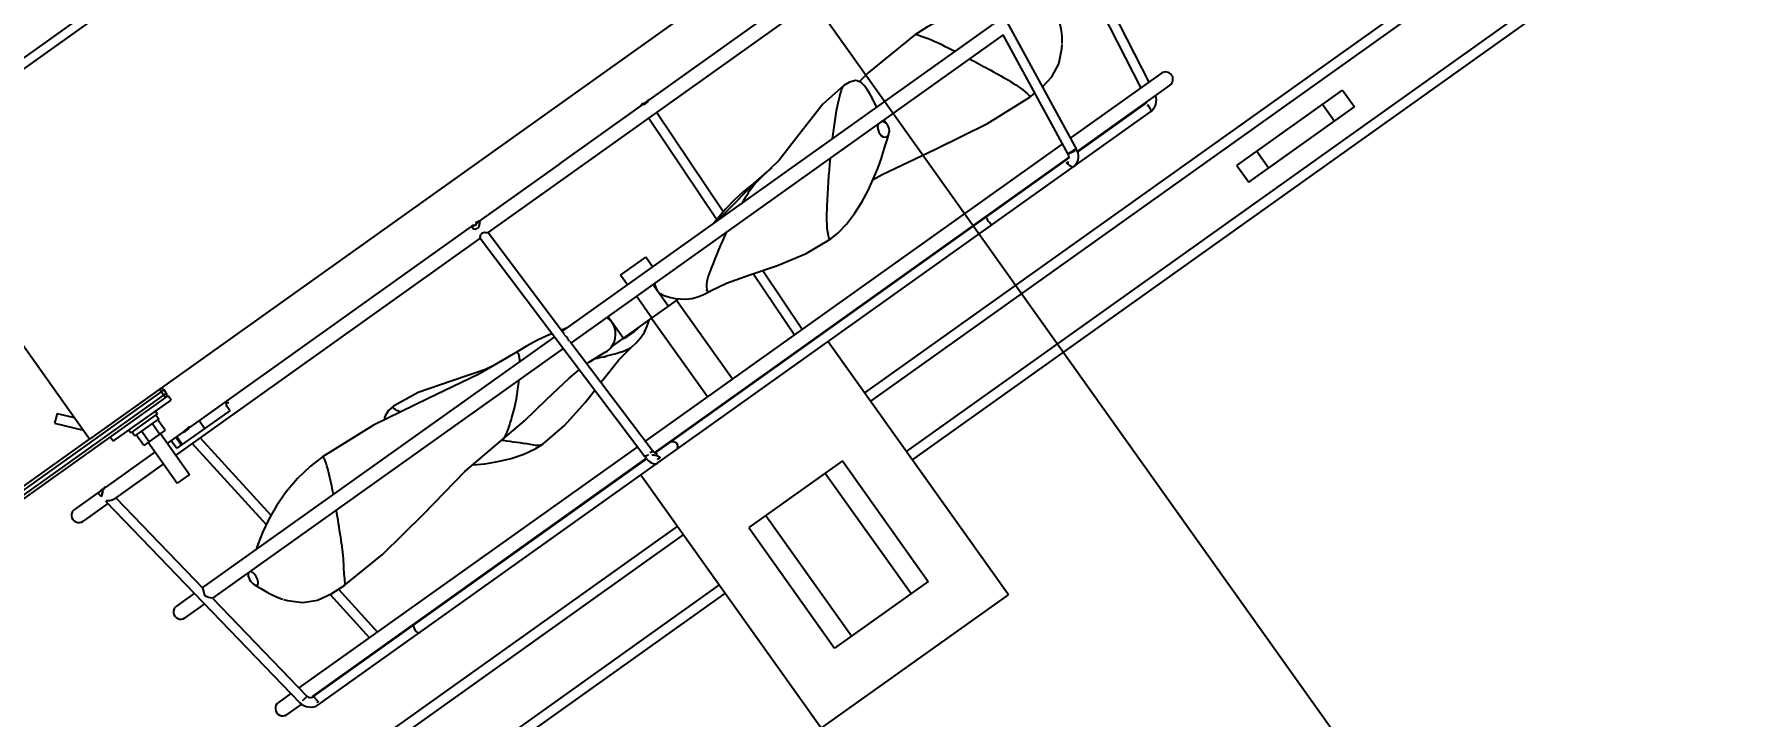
# Model space of a CAD drawing. Header units: feet. Extents: x 2321988 to 2329858, y 6722724 to 6730499.
# Drawn here: x 2326090.481 to 2326093.937, y 6726880.417 to 6726881.801 of the extents above; entities that cross this region are included whole.
import ezdxf

# ---------------------------------------------------------------- set-up
doc = ezdxf.new("R2010")
doc.units = ezdxf.units.FT
doc.header["$MEASUREMENT"] = 0
doc.header["$PDSIZE"] = 5
doc.layers.add('BESS Dimensions', color=3, linetype='Continuous')
doc.layers.add('C-BESS-EQUIPMENT', color=255, linetype='Continuous')
doc.styles.add('TG_DIMS', font='arial.ttf')
doc.dimstyles.new('TG-PROPOSED-ANNO', dxfattribs={"dimtxt": 0.1, "dimasz": 0.1, "dimexe": 0.05, "dimexo": 0.05, "dimgap": 0.02, "dimtad": 0, "dimtih": 1, "dimtoh": 1, "dimdsep": 46, "dimtxsty": 'TG_DIMS', "dimcen": 0, "dimclrd": 256, "dimclre": 256, "dimclrt": 256, "dimaunit": 1, "dimadec": 6, "dimazin": 2, "dimtfac": 1, "dimtofl": 0, "dimtmove": 1, "dimatfit": 3, "dimfxl": 1, "dimtolj": 1, "dimtzin": 0, "dimarcsym": 0})

# ---------------------------------------------------------------- blocks, each defined once
blk = doc.blocks.new('Midpoint Site Plan$0$A$Cc1a3344c')
at = {"linetype": 'Continuous'}
for p, q in [((2845, -1502.5), (2845, -2924.5)), ((2850.5, -1564.5), (2850.5, -3000.7)), ((3060.5, -1564.5), (3060.5, -2959.5)), ((3315.1, -1935), (3315.1, -2553)), ((3321.5, -1935), (3321.5, -2553)), ((3359.6, -1935), (3359.6, -2553)), ((3365.9, -1935), (3365.9, -2553)), ((3334.2, -2204), (3346.9, -2204)), ((3334.2, -2284), (3334.2, -2204)), ((3346.9, -2284), (3346.9, -2204)), ((3334.2, -2219), (3346.9, -2219)), ((3334.2, -2269), (3346.9, -2269)), ((3334.2, -2284), (3346.9, -2284)), ((3184.6, -2293.4), (3260.8, -2304.7)), ((3184.7, -2287.3), (3260.8, -2298.6)), ((3260.8, -2289), (3260.8, -2358.2)), ((3269.8, -2289), (3269.8, -2359.8)), ((3270.3, -2308.3), (3270.3, -2359.6)), ((3276.3, -2939.8), (3276.3, -2308.3)), ((3090.5, -2624), (3090.5, -2329.2)), ((3098.6, -2338.6), (3268.6, -2359.1)), ((3099.5, -2685.1), (3099.5, -2343.8)), ((3175.7, -2354), (3175.7, -2683)), ((3184.5, -2355), (3267.9, -2365.1)), ((3184.7, -2355), (3184.7, -2682.7)), ((3225.5, -2363.8), (3225.3, -2359.9)), ((3260.8, -2364.2), (3260.8, -2680.6)), ((3269.8, -2365.9), (3269.8, -2680.3)), ((3270.3, -2680.3), (3270.3, -2366.7)), ((3153, -2453.3), (3153, -2453.3)), ((3195.1, -2449.9), (3193.4, -2447.7)), ((3199.1, -2455.1), (3195.1, -2449.9)), ((3224, -2532.4), (3225.5, -2514.8)), ((3168.5, -2518.9), (3169.9, -2533.8)), ((3169.9, -2528.9), (3169.9, -2528.9)), ((3169.9, -2533.8), (3169.9, -2533.8)), ((3269.8, -2534), (3270.3, -2534)), ((3099.5, -2557), (3173.4, -2559.1)), ((3468.4, -2553), (3276.3, -2553)), ((3468.4, -2695), (3468.4, -2553)), ((3099.5, -2563), (3174.9, -2565.1)), ((3215.2, -2566.2), (3260.8, -2567.5)), ((3217, -2560.3), (3260.8, -2561.5)), ((3341.4, -2588.5), (3432.8, -2588.5)), ((3341.4, -2588.5), (3341.4, -2659.6)), ((3432.8, -2588.5), (3432.8, -2659.6)), ((3208.1, -2598.1), (3208.6, -2593.9)), ((3341.4, -2601.5), (3432.8, -2601.5)), ((3175.7, -2614.5), (3168.4, -2614.5)), ((3168.4, -2633.5), (3168.4, -2614.5)), ((3201.3, -2620.7), (3184.7, -2620.7)), ((3201.3, -2663.8), (3201.3, -2612.7)), ((3260.8, -2614.5), (3201.3, -2614.5)), ((3090.5, -2624), (3090.5, -2685.3)), ((3175.7, -2633.5), (3168.4, -2633.5)), ((3201.3, -2633.2), (3184.7, -2633.2)), ((3260.8, -2633.5), (3201.3, -2633.5)), ((3341.4, -2646.6), (3432.8, -2646.6)), ((3201.3, -2654.8), (3184.7, -2654.8)), ((3341.4, -2659.6), (3432.8, -2659.6)), ((3200.9, -2680.8), (3201.7, -2668.9)), ((3201.3, -2679.8), (3201.3, -2675.3)), ((3090.4, -2685.3), (3090.7, -2685.3)), ((3099.5, -2685), (3178.1, -2682.9)), ((3175.7, -2679.9), (3174.9, -2683)), ((3183.4, -2682.7), (3268.1, -2680.4)), ((3201, -2682.3), (3200.9, -2680.8)), ((3201.3, -2679.8), (3201, -2679.8)), ((3270.3, -2939.8), (3270.3, -2686.3)), ((3090.5, -2691.3), (3090.5, -2921.9)), ((3090.6, -2691.3), (3091.1, -2691.3)), ((3099.5, -2691), (3268.3, -2686.4)), ((3099.5, -2690.9), (3099.5, -2921.9)), ((3175.7, -2689), (3175.7, -2956)), ((3184.7, -2688.7), (3184.7, -2954.7)), ((3260.8, -2686.6), (3260.8, -2943.4)), ((3269.8, -2686.3), (3269.8, -2939.8)), ((3468.4, -2695), (3276.3, -2695)), ((3315.1, -2695), (3315.1, -3044)), ((3321.5, -2695), (3321.5, -3044)), ((3359.6, -2695), (3359.6, -3044)), ((3365.9, -2695), (3365.9, -3044)), ((3170.4, -2706.4), (3169.9, -2714.3)), ((3169.9, -2714.3), (3169.9, -2714.3)), ((3269.8, -2714), (3270.3, -2714)), ((3208.7, -2751.9), (3208.7, -2751.9)), ((3153, -2794.8), (3153, -2794.8)), ((3155.4, -2811.7), (3153, -2848.8)), ((3155.4, -2803.3), (3156.7, -2804)), ((3096.5, -2878.5), (3096.5, -2918.9)), ((3225.3, -2888.1), (3260.8, -2883.9)), ((3099.5, -2903.4), (3163.9, -2895.6)), ((3224.9, -2894.2), (3260.8, -2889.9)), ((3060.5, -2906.5), (3066.9, -2906.5)), ((3064.9, -2904.5), (3062.5, -2904.5)), ((3062.5, -3074), (3062.5, -2904.5)), ((3064.9, -2904.5), (3064.9, -3074)), ((3070.1, -2904.5), (3066.9, -2904.5)), ((3066.9, -3072), (3066.9, -2904.5)), ((3070.1, -2948.5), (3070.1, -2904.5)), ((3090.1, -2906), (3090.1, -2906.3)), ((3090.2, -2904.5), (3090.6, -2904.5)), ((3090.5, -2897.7), (3096.5, -2897.7)), ((3099.5, -2909.4), (3166.9, -2901.3)), ((3070.1, -2916.5), (3072.1, -2916.5)), ((3072.1, -2916.5), (3072.1, -2936.5)), ((3072.1, -2917.5), (3075.1, -2917.5)), ((3075.1, -2917.5), (3075.1, -2935.5)), ((3090.5, -2914.7), (3096.5, -2914.7)), ((3090.5, -2915.4), (3096.5, -2915.4)), ((3083.1, -2918.4), (3075.1, -2918.4)), ((3083.1, -2922.5), (3075.1, -2922.5)), ((3083.1, -2918.4), (3083.1, -2934.6)), ((3083.1, -2921.9), (3114.1, -2921.9)), ((3090.5, -2918.9), (3096.5, -2918.9)), ((3114.1, -2921.9), (3114.1, -2931.2)), ((3184.7, -2927.4), (3184.7, -2927.5)), ((3193, -2928.8), (3193.8, -2928.2)), ((3070.1, -2936.5), (3072.1, -2936.5)), ((3072.1, -2935.5), (3075.1, -2935.5)), ((3083.1, -2930.6), (3075.1, -2930.6)), ((3083.1, -2934.6), (3075.1, -2934.6)), ((3083.1, -2931.2), (3114.1, -2931.2)), ((3090.5, -2931.2), (3090.5, -2969.3)), ((3099.5, -2931.2), (3099.5, -2969.1)), ((3070.1, -2948.5), (3066.9, -2948.5)), ((3098, -2973.7), (3268.7, -2948.3)), ((3184.6, -2954.7), (3267.8, -2942.4)), ((3260.8, -2949.5), (3260.8, -2959)), ((3268.7, -2948.1), (3268.7, -2948.3)), ((3269.8, -2947.9), (3269.8, -2959)), ((3060.5, -2959.5), (2850.5, -2959.5)), ((3035.9, -2966.7), (3044.1, -2959.5)), ((3040, -2971.5), (3053.8, -2959.5)), ((3060.5, -3072), (3060.5, -2959.5)), ((3099.5, -2967.4), (3176.1, -2956)), ((3035.9, -2966.7), (3040, -2971.5)), ((3090.1, -2968.8), (3090.4, -2968.7)), ((3090.1, -2968.9), (3090.1, -2968.8)), ((3175.7, -2962.1), (3175.7, -2975.7)), ((3184.7, -2960.8), (3184.7, -2975.7)), ((3090.5, -2972.8), (3090.5, -2992.3)), ((3091, -2974.7), (3093.2, -2974.4)), ((3091, -2974.5), (3091, -2974.7)), ((3099.5, -2973.4), (3099.5, -2992.3))]:
    blk.add_line(p, q, dxfattribs=at)
for points in [[(3269.8, -2306.9), (3270.1, -2307.3), (3270.3, -2308.3)], [(3210.3, -2328.3), (3209.1, -2327.4), (3206.4, -2325.7), (3203.6, -2324.2), (3200.8, -2322.8), (3197.5, -2321.3)], [(3224.9, -2353.8), (3223.2, -2345.5), (3219.2, -2337.3), (3212.8, -2330.3), (3210.7, -2328.6)], [(3163.9, -2352.5), (3161.1, -2358.8), (3157.6, -2368.5), (3154.9, -2379.1), (3153.4, -2390.1), (3153, -2399.3)], [(3210.9, -2472.1), (3211.5, -2465.8), (3218, -2430), (3223.7, -2394.6), (3225.5, -2363.8)], [(3267.9, -2365.1), (3269, -2365.4), (3269.8, -2365.8)], [(3269.8, -2365.8), (3270.2, -2366.3), (3270.3, -2366.7)], [(3153, -2399.3), (3155.4, -2436.4), (3156.7, -2444.1)], [(3175.7, -2444.4), (3173.2, -2444), (3169.9, -2443.5), (3166.6, -2443.1), (3163.4, -2442.9), (3160.3, -2442.9), (3157.7, -2443.5), (3155.4, -2444.8)], [(3155.4, -2444.8), (3154.7, -2445.6), (3153.3, -2449.2), (3153, -2453.3)], [(3153, -2453.3), (3154.8, -2470.5), (3161, -2491.3), (3167.5, -2512.6), (3169.9, -2528.9)], [(3187.9, -2445.4), (3186.6, -2445.5), (3184.7, -2445.4)], [(3225.5, -2514.8), (3225.2, -2509.3), (3223.8, -2501.7), (3221.4, -2493.7), (3218.2, -2485.9), (3214.6, -2478.6), (3210.8, -2472), (3206.9, -2465.9), (3203, -2460.3), (3199.1, -2455.1)], [(3169.9, -2528.9), (3171, -2538.7), (3173.6, -2553.1), (3175.7, -2565.2)], [(3169.9, -2533.8), (3170.4, -2541.6), (3171.5, -2549.9), (3172.9, -2557.1), (3174.4, -2563.3), (3175.7, -2568.1)], [(3208.6, -2593.9), (3210.4, -2583.2), (3214.6, -2568.4), (3219.8, -2551.1), (3224, -2532.4)], [(3193.3, -2619.5), (3194.2, -2619), (3195.9, -2617.9), (3197.8, -2616.3), (3199.8, -2614.4), (3201.8, -2612.1), (3203.8, -2609.3), (3205.6, -2606.1), (3207, -2602.4), (3208.1, -2598.1)], [(3208.6, -2654.1), (3208.1, -2650), (3207, -2645.7), (3205.6, -2642), (3203.8, -2638.8), (3201.8, -2636), (3201.3, -2635.4)], [(3215.2, -2681.9), (3214.6, -2679.7), (3210.4, -2664.9), (3208.6, -2654.1)], [(3173.4, -2689), (3172.9, -2691), (3171.5, -2698.2), (3170.4, -2706.4)], [(3208.7, -2751.9), (3207.2, -2734.1), (3204.3, -2715.2), (3201.8, -2696.4), (3201.3, -2688.3)], [(3225.5, -2733.3), (3224, -2715.7), (3219.8, -2697), (3217, -2687.8)], [(3169.9, -2714.3), (3167.3, -2741.2), (3161.4, -2774.6), (3155.4, -2811.7)], [(3168.5, -2729.2), (3167.5, -2735.4), (3161, -2756.8), (3154.8, -2777.5), (3153, -2794.8)], [(3210.9, -2775.9), (3214.6, -2769.5), (3218.2, -2762.2), (3221.4, -2754.4), (3223.8, -2746.4), (3225.2, -2738.8), (3225.5, -2733.3)], [(3225.5, -2884.3), (3223.7, -2853.5), (3218, -2818.1), (3211.5, -2782.3), (3208.7, -2751.9)], [(3153, -2794.8), (3153.3, -2798.9), (3154.7, -2802.5), (3155.4, -2803.3)], [(3153, -2848.8), (3153.4, -2858), (3154.9, -2869), (3157.6, -2879.5), (3161.1, -2889.3), (3165.1, -2898.1), (3169.5, -2905.9), (3173.8, -2912.7), (3175.7, -2915.3)], [(3210.7, -2919.5), (3212.8, -2917.8), (3219.2, -2910.8), (3223.2, -2902.6), (3225.1, -2893.1), (3225.5, -2884.3)], [(3193, -2928.8), (3197.5, -2926.8), (3200.8, -2925.3), (3203.6, -2923.9), (3206.4, -2922.3), (3209.1, -2920.6), (3210.3, -2919.7)], [(3267.8, -2942.4), (3268.7, -2942.1), (3269.5, -2941.5)], [(3269.5, -2941.5), (3270.1, -2940.7), (3270.3, -2939.8)]]:
    blk.add_lwpolyline(points, dxfattribs=at)
for centre, radius, start, end in [((3265.3, -2289), 4.5, 0, 180), ((3267.3, -2370), 11, 81.6614, 83.0997), ((3267.3, -2369.8), 10.8, 76.5048, 81.6753), ((3154.1, -2453.3), 1.06, 179.9993, 181.6097), ((3165, -2649), 36.8, 350.9202, 9.4861), ((3189.3, -2667.3), 12.5, 90, 111.8416), ((3030.6, -2597), 188.1, 335.1322, 336.6087), ((3056.3, -2608.2), 160.1, 336.6277, 337.3306), ((3276.1, -2686.1), 7.17, 124.5594, 126.9212), ((3172, -2714.4), 2.07, 175.8494, 178.0957), ((2977.4, -2510.9), 334.6, 313.7264, 313.9487), ((3154, -2794.8), 0.977, 180.2717, 181.9231), ((3267.4, -2878.6), 10.4, 283.5059, 286.3617), ((3062.5, -2906.5), 2, 90, 180), ((3064.9, -2906.5), 2, 0, 90), ((3151.5, -2900), 61.7, 186.0522, 187.4129), ((3156, -2900.6), 65.8, 184.5504, 184.7088), ((3265.3, -2959), 4.5, 180, 0), ((3180.2, -2975.7), 4.5, 180, 0), ((3095, -2992.3), 4.5, 180, 0)]:
    blk.add_arc(centre, radius, start, end, dxfattribs=at)
for points in [[(3269.8, -2300), (3273.2, -2301), (3276.3, -2304.8), (3276.3, -2308.3)], [(3269.8, -2359.4), (3273, -2360.1), (3276.3, -2363.4), (3276.3, -2366.7)], [(3184.6, -2449.4), (3185.6, -2452.3), (3192.3, -2453.6), (3193.8, -2450.9)], [(3193.4, -2447.7), (3192.2, -2446.1), (3189.9, -2445.2), (3187.9, -2445.4)], [(3184.6, -2619.1), (3186, -2620.1), (3187.6, -2620.7), (3189.3, -2620.7)], [(3201.3, -2663.8), (3199.9, -2659), (3194.3, -2654.8), (3189.3, -2654.8)], [(3201.7, -2668.9), (3201.9, -2667.2), (3201.8, -2665.5), (3201.3, -2663.8)], [(3269.8, -2686.4), (3272.3, -2686.3), (3276.3, -2684.9), (3276.3, -2682.4)], [(3270.3, -2862.7), (3270.3, -2864.7), (3276.3, -2864.7), (3276.3, -2862.7)], [(3184.7, -2927.5), (3186.4, -2929.7), (3190.4, -2929.9), (3193, -2928.8)], [(3193, -2926.1), (3190.9, -2924.8), (3187.9, -2924.6), (3185.6, -2925.5)], [(3268.7, -2948.3), (3272.4, -2947.8), (3276.3, -2943.6), (3276.3, -2939.8)]]:
    blk.add_open_spline(points, degree=3, dxfattribs=at)
for points, knots in [([(3276.3, -2308.3), (3276.3, -2307.3), (3274.2, -2307.7), (3271.6, -2306.8), (3272.1, -2307.8), (3272.3, -2307.9)], [0, 0, 0, 0, 0.577911, 0.858667, 1, 1, 1, 1]), ([(3268.6, -2360.9), (3268.4, -2362.1), (3267.5, -2366.4), (3268, -2361.7), (3267.9, -2360.5), (3268.6, -2358.7), (3268.4, -2360.2), (3268.4, -2360.6)], [0, 0, 0, 0, 0.356807, 0.558273, 0.841392, 0.866526, 1, 1, 1, 1]), ([(3267.8, -2363.3), (3268, -2362.1), (3268.7, -2357.9), (3268.6, -2360.7), (3268.6, -2361.2)], [0, 0, 0, 0, 0.715063, 1, 1, 1, 1]), ([(3184.7, -2380.3), (3188.6, -2378.4), (3201.1, -2372.4), (3213.7, -2366.1), (3222.9, -2363.8)], [0, 0, 0, 0, 0.316289, 1, 1, 1, 1]), ([(3222.9, -2363.8), (3223.4, -2363.6), (3224.2, -2363.5), (3225.1, -2363.4), (3225.3, -2363.5)], [0, 0, 0, 0, 0.649122, 1, 1, 1, 1]), ([(3225.3, -2363.5), (3225.4, -2363.5), (3225.5, -2363.6), (3225.5, -2363.7), (3225.5, -2363.8)], [0, 0, 0, 0, 0.518518, 1, 1, 1, 1]), ([(3268.7, -2359.8), (3268.7, -2360), (3268.7, -2360.5), (3268.6, -2360.9), (3268.6, -2361.2)], [0, 0, 0, 0, 0.411635, 1, 1, 1, 1]), ([(3276.3, -2366.7), (3276.3, -2367.8), (3274.3, -2368.2), (3271.5, -2369.1), (3272, -2367.7), (3272.3, -2367.4)], [0, 0, 0, 0, 0.555715, 0.795293, 1, 1, 1, 1]), ([(3153, -2399.3), (3153, -2398.5), (3155.8, -2396.8), (3162.4, -2391.8), (3170.1, -2387.9), (3175.7, -2385)], [0, 0, 0, 0, 0.089076, 0.297247, 1, 1, 1, 1]), ([(3276.3, -2429.5), (3276.3, -2428.4), (3273.3, -2429.8), (3270.3, -2428.5), (3270.3, -2429.5)], [0, 0, 0, 0, 0.53818, 1, 1, 1, 1]), ([(3153, -2453.3), (3153.1, -2454.5), (3155.5, -2457.5), (3162.4, -2466), (3170, -2472.9), (3175.7, -2478.1)], [0, 0, 0, 0, 0.104819, 0.31826, 1, 1, 1, 1]), ([(3187.9, -2445.4), (3187.2, -2445.5), (3186, -2445.8), (3185, -2446.7), (3184.7, -2447.2)], [0, 0, 0, 0, 0.537689, 1, 1, 1, 1]), ([(3193.8, -2450.9), (3194.1, -2450.4), (3194.3, -2449.2), (3193.7, -2448.1), (3193.4, -2447.7)], [0, 0, 0, 0, 0.473844, 1, 1, 1, 1]), ([(3184.7, -2486.2), (3192.1, -2492.6), (3204.5, -2502.5), (3217.3, -2512.5), (3222.9, -2514.9)], [0, 0, 0, 0, 0.618115, 1, 1, 1, 1]), ([(3222.9, -2514.9), (3223.4, -2515.1), (3224.1, -2515.4), (3225.1, -2515.5), (3225.3, -2515.3)], [0, 0, 0, 0, 0.655342, 1, 1, 1, 1]), ([(3225.3, -2515.3), (3225.4, -2515.2), (3225.5, -2515.1), (3225.5, -2515), (3225.5, -2515)], [0, 0, 0, 0, 0.481431, 1, 1, 1, 1]), ([(3225.5, -2515), (3225.5, -2515), (3225.5, -2514.9), (3225.5, -2514.9), (3225.5, -2514.8)], [0, 0, 0, 0, 0.483919, 1, 1, 1, 1]), ([(3169.9, -2528.9), (3169.9, -2529.1), (3169.9, -2529.4), (3170, -2529.7), (3170, -2529.9)], [0, 0, 0, 0, 0.47977, 1, 1, 1, 1]), ([(3169.9, -2533.8), (3169.9, -2533.5), (3170, -2533), (3170.1, -2532.4), (3170.2, -2532.1)], [0, 0, 0, 0, 0.438402, 1, 1, 1, 1]), ([(3170, -2529.9), (3170.1, -2530.9), (3171.4, -2536.6), (3173.7, -2542.1), (3175.6, -2546.5)], [0, 0, 0, 0, 0.175994, 1, 1, 1, 1]), ([(3090.1, -2561.4), (3091.2, -2561), (3091.4, -2558.9), (3090.2, -2556), (3090.3, -2558.2), (3090.4, -2558.8)], [0, 0, 0, 0, 0.549884, 0.703753, 1, 1, 1, 1]), ([(3090.1, -2561.4), (3090.8, -2561.1), (3091.1, -2559.1), (3091, -2557.5), (3090.5, -2556.9)], [0, 0, 0, 0, 0.515776, 1, 1, 1, 1]), ([(3090.1, -2560.3), (3090.1, -2560.7), (3090.1, -2561.3), (3090.2, -2562), (3090.3, -2562.2)], [0, 0, 0, 0, 0.54169, 1, 1, 1, 1]), ([(3090.3, -2562.2), (3090.3, -2562.3), (3090.4, -2562.3), (3090.4, -2562.4), (3090.4, -2562.4)], [0, 0, 0, 0, 0.515068, 1, 1, 1, 1]), ([(3090.4, -2562.4), (3090.4, -2562.4), (3090.4, -2562.5), (3090.4, -2562.6), (3090.5, -2562.6)], [0, 0, 0, 0, 0.533139, 1, 1, 1, 1]), ([(3184.6, -2564.7), (3188.5, -2571.9), (3195.4, -2581.9), (3202.5, -2593.6), (3206.6, -2595.4)], [0, 0, 0, 0, 0.642262, 1, 1, 1, 1]), ([(3206.6, -2595.4), (3206.9, -2595.5), (3207.3, -2595.7), (3207.7, -2595.6), (3207.9, -2595.6)], [0, 0, 0, 0, 0.56499, 1, 1, 1, 1]), ([(3207.9, -2595.6), (3208.1, -2595.5), (3208.6, -2594.9), (3208.6, -2594.3), (3208.6, -2593.9)], [0, 0, 0, 0, 0.408501, 1, 1, 1, 1]), ([(3189.3, -2620.7), (3190, -2620.7), (3191.4, -2620.5), (3192.7, -2619.9), (3193.3, -2619.5)], [0, 0, 0, 0, 0.487518, 1, 1, 1, 1]), ([(3208.6, -2654.1), (3208.7, -2655), (3207.9, -2660.5), (3205.8, -2665.6), (3204, -2669.9)], [0, 0, 0, 0, 0.153674, 1, 1, 1, 1]), ([(3270.3, -2668.1), (3270.3, -2666.9), (3273.1, -2664.6), (3276.3, -2666.8), (3276.3, -2668.1)], [0, 0, 0, 0, 0.477203, 1, 1, 1, 1]), ([(3090.1, -2687.8), (3090.1, -2687.4), (3090.1, -2686.7), (3090.3, -2686), (3090.4, -2685.7)], [0, 0, 0, 0, 0.554163, 1, 1, 1, 1]), ([(3090.4, -2685.7), (3090.4, -2685.7), (3090.4, -2685.6), (3090.4, -2685.5), (3090.5, -2685.5)], [0, 0, 0, 0, 0.533139, 1, 1, 1, 1]), ([(3090.5, -2685.4), (3090.6, -2685.3), (3090.9, -2685.4), (3090.8, -2685.8), (3090.8, -2686)], [0, 0, 0, 0, 0.207721, 1, 1, 1, 1]), ([(3090.5, -2685.5), (3090.5, -2685.5), (3090.5, -2685.4), (3090.5, -2685.4), (3090.5, -2685.4)], [0, 0, 0, 0, 0.544357, 1, 1, 1, 1]), ([(3091.2, -2685.3), (3091.1, -2685.3), (3090.9, -2685.1), (3090.7, -2685.2), (3090.7, -2685.3)], [0, 0, 0, 0, 0.680911, 1, 1, 1, 1]), ([(3090.8, -2686), (3090.8, -2686.2), (3090.7, -2686.6), (3090.7, -2687.1), (3090.7, -2687.3)], [0, 0, 0, 0, 0.424985, 1, 1, 1, 1]), ([(3093.6, -2688.7), (3093.6, -2688), (3092.7, -2686.7), (3091.8, -2685.7), (3091.2, -2685.3)], [0, 0, 0, 0, 0.51019, 1, 1, 1, 1]), ([(3099.5, -2685.1), (3099.5, -2685.6), (3098.2, -2686.4), (3097.7, -2687.8), (3097.7, -2688.6)], [0, 0, 0, 0, 0.375311, 1, 1, 1, 1]), ([(3183.2, -2683.1), (3182.5, -2682.9), (3180.9, -2682.9), (3179.3, -2683), (3178.5, -2683.2)], [0, 0, 0, 0, 0.452014, 1, 1, 1, 1]), ([(3268.1, -2680.4), (3268.4, -2680.4), (3268.9, -2680.3), (3269.3, -2680.1), (3269.6, -2680)], [0, 0, 0, 0, 0.493582, 1, 1, 1, 1]), ([(3268.1, -2680.6), (3268.2, -2680.5), (3269.2, -2680.8), (3268.4, -2681.8), (3268.4, -2682.5)], [0, 0, 0, 0, 0.126655, 1, 1, 1, 1]), ([(3268.7, -2683.9), (3268.7, -2684.4), (3268.6, -2685.2), (3268.4, -2685.9), (3268.3, -2686.2)], [0, 0, 0, 0, 0.579335, 1, 1, 1, 1]), ([(3269.6, -2680), (3269.6, -2680), (3269.8, -2680), (3269.9, -2679.9), (3269.9, -2679.9)], [0, 0, 0, 0, 0.504818, 1, 1, 1, 1]), ([(3269.9, -2679.9), (3270.3, -2679.7), (3270.8, -2679.1), (3271.6, -2679.6), (3271.6, -2679.8)], [0, 0, 0, 0, 0.641522, 1, 1, 1, 1]), ([(3270.3, -2682.4), (3270.3, -2682), (3270.7, -2681.2), (3271.4, -2680.6), (3271.8, -2680.3)], [0, 0, 0, 0, 0.436344, 1, 1, 1, 1]), ([(3272, -2680.2), (3272.7, -2679.7), (3274.8, -2678.2), (3274.6, -2680.7), (3274.3, -2681.3)], [0, 0, 0, 0, 0.555633, 1, 1, 1, 1]), ([(3090.1, -2686.6), (3090.8, -2686.9), (3091.1, -2689), (3091, -2690.6), (3090.5, -2691.2)], [0, 0, 0, 0, 0.515776, 1, 1, 1, 1]), ([(3090.1, -2686.6), (3091.2, -2687.1), (3091.4, -2689.1), (3090.2, -2692.1), (3090.3, -2689.9), (3090.4, -2689.3)], [0, 0, 0, 0, 0.549884, 0.703753, 1, 1, 1, 1]), ([(3090.6, -2691.1), (3090.6, -2691.1), (3090.6, -2691.2), (3090.5, -2691.2), (3090.5, -2691.2)], [0, 0, 0, 0, 0.544357, 1, 1, 1, 1]), ([(3090.7, -2690.7), (3090.7, -2690.8), (3090.7, -2690.9), (3090.6, -2691), (3090.6, -2691.1)], [0, 0, 0, 0, 0.547631, 1, 1, 1, 1]), ([(3091, -2688.8), (3091, -2689.2), (3090.9, -2689.8), (3090.8, -2690.5), (3090.7, -2690.7)], [0, 0, 0, 0, 0.54169, 1, 1, 1, 1]), ([(3091.4, -2691.1), (3091.5, -2691.1), (3091.7, -2691.1), (3091.9, -2691.1), (3092, -2691.1)], [0, 0, 0, 0, 0.486368, 1, 1, 1, 1]), ([(3092, -2691.1), (3092.4, -2691), (3093.3, -2690.4), (3093.4, -2689.3), (3093.3, -2688.9)], [0, 0, 0, 0, 0.47221, 1, 1, 1, 1]), ([(3097.7, -2688.6), (3097.7, -2689.2), (3098.2, -2690.2), (3099, -2691), (3099.4, -2691)], [0, 0, 0, 0, 0.6037, 1, 1, 1, 1]), ([(3268.3, -2686.4), (3268.6, -2686.4), (3269.1, -2686.4), (3269.5, -2686.4), (3269.8, -2686.4)], [0, 0, 0, 0, 0.512247, 1, 1, 1, 1]), ([(3170.7, -2713.2), (3170.5, -2713.3), (3170, -2713.5), (3169.9, -2714), (3169.9, -2714.2)], [0, 0, 0, 0, 0.47754, 1, 1, 1, 1]), ([(3171.9, -2713.3), (3171.7, -2713.2), (3171.3, -2713.2), (3170.9, -2713.2), (3170.7, -2713.2)], [0, 0, 0, 0, 0.559093, 1, 1, 1, 1]), ([(3175.7, -2715.1), (3175, -2714.7), (3173.8, -2714), (3172.5, -2713.5), (3171.9, -2713.3)], [0, 0, 0, 0, 0.574028, 1, 1, 1, 1]), ([(3208.7, -2751.9), (3208.6, -2750.1), (3205.9, -2745.6), (3198.5, -2735.4), (3190.6, -2727.3), (3184.7, -2722.1)], [0, 0, 0, 0, 0.13775, 0.381954, 1, 1, 1, 1]), ([(3225.5, -2733.3), (3225.5, -2735.8), (3218.5, -2742), (3213.7, -2747.9), (3209.7, -2751.8)], [0, 0, 0, 0, 0.314118, 1, 1, 1, 1]), ([(3153.2, -2795.3), (3153.2, -2795.2), (3153.1, -2795.1), (3153, -2794.9), (3153, -2794.9)], [0, 0, 0, 0, 0.466551, 1, 1, 1, 1]), ([(3155.7, -2794.9), (3155.2, -2795.1), (3154.4, -2795.4), (3153.4, -2795.5), (3153.2, -2795.3)], [0, 0, 0, 0, 0.655342, 1, 1, 1, 1]), ([(3158.4, -2793.5), (3157.9, -2793.8), (3157, -2794.3), (3156.1, -2794.7), (3155.7, -2794.9)], [0, 0, 0, 0, 0.548004, 1, 1, 1, 1]), ([(3153.2, -2848.5), (3153.2, -2848.5), (3153.1, -2848.6), (3153, -2848.7), (3153, -2848.8)], [0, 0, 0, 0, 0.518296, 1, 1, 1, 1]), ([(3155.7, -2848.7), (3155.2, -2848.6), (3154.4, -2848.4), (3153.5, -2848.4), (3153.2, -2848.5)], [0, 0, 0, 0, 0.649122, 1, 1, 1, 1]), ([(3175.7, -2856.6), (3173.5, -2855.6), (3167, -2852.8), (3160.4, -2849.9), (3155.7, -2848.7)], [0, 0, 0, 0, 0.326171, 1, 1, 1, 1]), ([(3225.5, -2884.3), (3225.5, -2882.8), (3219.7, -2880.2), (3212.5, -2874.7), (3199.2, -2868), (3189.8, -2863.2), (3184.7, -2860.8)], [0, 0, 0, 0, 0.093408, 0.319517, 0.640523, 1, 1, 1, 1]), ([(3096.5, -2878.5), (3095.3, -2878.8), (3093.6, -2878.9), (3091, -2877.8), (3091.7, -2876.6), (3092.1, -2876.3)], [0, 0, 0, 0, 0.578801, 0.785243, 1, 1, 1, 1]), ([(3090.1, -2906), (3090.3, -2907.4), (3091.2, -2911.8), (3090.8, -2907.2), (3090.8, -2906), (3090.2, -2904.1), (3090.3, -2905.4), (3090.4, -2905.8)], [0, 0, 0, 0, 0.374031, 0.563508, 0.84829, 0.881741, 1, 1, 1, 1]), ([(3090.1, -2905.2), (3090.1, -2905.4), (3090.1, -2905.8), (3090.1, -2906.3), (3090.2, -2906.5)], [0, 0, 0, 0, 0.411635, 1, 1, 1, 1]), ([(3090.3, -2908), (3090.4, -2908.2), (3090.4, -2908.7), (3090.5, -2909.2), (3090.5, -2909.4)], [0, 0, 0, 0, 0.525046, 1, 1, 1, 1]), ([(3184.6, -2927.3), (3184.6, -2927.4), (3184.7, -2927.4), (3184.7, -2927.5), (3184.7, -2927.5)], [0, 0, 0, 0, 0.49108, 1, 1, 1, 1]), ([(3185.6, -2925.5), (3185.4, -2925.6), (3185.1, -2925.8), (3184.9, -2926), (3184.7, -2926.1)], [0, 0, 0, 0, 0.54064, 1, 1, 1, 1]), ([(3193.8, -2928.2), (3194.1, -2927.9), (3194.3, -2926.9), (3193.4, -2926.4), (3193, -2926.1)], [0, 0, 0, 0, 0.420988, 1, 1, 1, 1]), ([(3270.3, -2939.8), (3270.3, -2938.8), (3272.3, -2939.2), (3275, -2938.3), (3274.5, -2939.3), (3274.3, -2939.4)], [0, 0, 0, 0, 0.577911, 0.858667, 1, 1, 1, 1]), ([(3267.8, -2942.6), (3268, -2943.1), (3268.2, -2944.2), (3268.5, -2945.3), (3268.5, -2945.9)], [0, 0, 0, 0, 0.496562, 1, 1, 1, 1]), ([(3268.5, -2945.9), (3268.5, -2945.9), (3268.4, -2946), (3268.4, -2945.9), (3268.4, -2945.9)], [0, 0, 0, 0, 0.47054, 1, 1, 1, 1]), ([(3184.5, -2954.8), (3183.5, -2955.9), (3181, -2959), (3177.9, -2956.2), (3176.2, -2956)], [0, 0, 0, 0, 0.463877, 1, 1, 1, 1]), ([(3090.1, -2968.9), (3090.2, -2969), (3090.2, -2969.3), (3090.3, -2969.6), (3090.3, -2969.8)], [0, 0, 0, 0, 0.388671, 1, 1, 1, 1]), ([(3090.3, -2969.8), (3090.5, -2970.4), (3090.6, -2970.6), (3090.8, -2972.4), (3090.7, -2972.2)], [0, 0, 0, 0, 0.753865, 1, 1, 1, 1]), ([(3091.2, -2971.3), (3091, -2971.1), (3090.6, -2970.7), (3090.7, -2970), (3090.9, -2969.9)], [0, 0, 0, 0, 0.629016, 1, 1, 1, 1]), ([(3099.5, -2969.1), (3099.5, -2969.4), (3099.4, -2970.1), (3099.1, -2970.8), (3098.9, -2971.1)], [0, 0, 0, 0, 0.466154, 1, 1, 1, 1]), ([(3090.3, -2971.2), (3090.3, -2971.2), (3090.3, -2971.1), (3090.3, -2971.2), (3090.4, -2971.2)], [0, 0, 0, 0, 0.629066, 1, 1, 1, 1]), ([(3090.5, -2972.7), (3090.5, -2972.4), (3090.4, -2971.9), (3090.3, -2971.4), (3090.3, -2971.2)], [0, 0, 0, 0, 0.607668, 1, 1, 1, 1]), ([(3090.4, -2971.2), (3090.4, -2971.2), (3090.4, -2971.2), (3090.4, -2971.2), (3090.4, -2971.2)], [0, 0, 0, 0, 0.448857, 1, 1, 1, 1]), ([(3090.9, -2974.5), (3090.9, -2974.3), (3090.7, -2973.7), (3090.6, -2973.1), (3090.5, -2972.7)], [0, 0, 0, 0, 0.392016, 1, 1, 1, 1]), ([(3092.1, -2972.3), (3091.9, -2972.1), (3091.6, -2971.8), (3091.4, -2971.5), (3091.2, -2971.3)], [0, 0, 0, 0, 0.51379, 1, 1, 1, 1]), ([(3092.8, -2973.1), (3092.7, -2972.9), (3092.4, -2972.7), (3092.2, -2972.4), (3092.1, -2972.3)], [0, 0, 0, 0, 0.486979, 1, 1, 1, 1]), ([(3093.3, -2973.7), (3093.3, -2973.6), (3093.1, -2973.4), (3092.9, -2973.2), (3092.8, -2973.1)], [0, 0, 0, 0, 0.458734, 1, 1, 1, 1]), ([(3093.6, -2974.1), (3093.6, -2974.1), (3093.5, -2973.9), (3093.4, -2973.8), (3093.3, -2973.7)], [0, 0, 0, 0, 0.395097, 1, 1, 1, 1]), ([(3093.4, -2974.4), (3093.4, -2974.4), (3093.4, -2974.2), (3093.3, -2974.1), (3093.3, -2974)], [0, 0, 0, 0, 0.333012, 1, 1, 1, 1]), ([(3098.9, -2971.1), (3098.7, -2971.6), (3098.3, -2972.4), (3097.7, -2973.2), (3097.7, -2973.5)], [0, 0, 0, 0, 0.621916, 1, 1, 1, 1]), ([(3097.7, -2973.5), (3097.7, -2973.6), (3097.8, -2973.7), (3097.9, -2973.6), (3097.9, -2973.6)], [0, 0, 0, 0, 0.464353, 1, 1, 1, 1])]:
    blk.add_open_spline(points, degree=3, knots=knots, dxfattribs=at)
blk = doc.blocks.new('*D109')
at = {"layer": 'BESS Dimensions', "lineweight": -2, "transparency": 16777216}
for p, q in [((2326125.1693, 6727002.8662), (2326110.2842, 6727023.7584)), ((2326105.0412, 6727013.8836), (2326040.7778, 6726968.0974)), ((2325956.6732, 6726908.1749), (2326020.9365, 6726953.961)), ((2325960.5127, 6726885.5523), (2325945.6276, 6726906.4444))]:
    blk.add_line(p, q, dxfattribs=at)
at = {"layer": 'BESS Dimensions', "transparency": 16777216}
for points in [[(2326104.0741, 6727015.241), (2326106.0083, 6727012.5262), (2326113.1855, 6727019.6862)], [(2325955.7061, 6726909.5323), (2325957.6403, 6726906.8175), (2325948.5289, 6726902.3723)]]:
    blk.add_solid(points, dxfattribs=at)
at = {"layer": 'Defpoints', "color": 0, "transparency": 16777216}
for p in [(2326128.0706, 6726998.7941), (2325948.5289, 6726902.3723), (2325963.414, 6726881.4801)]:
    blk.add_point(p, dxfattribs=at)
at = {"layer": 'BESS Dimensions', "transparency": 16777216, "insert": (2326030.8572, 6726961.0292), "char_height": 10, "attachment_point": 5, "style": 'TG_DIMS'}
blk.add_mtext("\\A1;202.17'", dxfattribs=at)

msp = doc.modelspace()

# ---------------------------------------------------------------- linework, layer by layer
at = {"layer": 'C-BESS-EQUIPMENT'}
msp.add_lwpolyline([(2326094.5737, 6726878.3406), (2326077.7461, 6726901.9591), (2326090.777, 6726911.2433), (2326107.6046, 6726887.6248)], close=True, dxfattribs=at)

# ---------------------------------------------------------------- block references
at = {"layer": 'C-BESS-EQUIPMENT', "xscale": 0.003280839895013123, "yscale": 0.003280839895013123, "zscale": 0.003280839895013123, "rotation": 305.4689808292026}
msp.add_blockref('Midpoint Site Plan$0$A$Cc1a3344c', (2326092.6753, 6726894.792), dxfattribs=at)

# ---------------------------------------------------------------- dimensions: what is measured, and where the dimension line sits
at = {"layer": 'BESS Dimensions'}
dim = msp.add_aligned_dim(p1=(2326128.0706, 6726998.7941), p2=(2325963.414, 6726881.4801), distance=-25.6525, dimstyle='TG-PROPOSED-ANNO', override={"dimscale": 50, "dimpost": "'"}, dxfattribs=at)
dim.commit()
dim.dimension.update_dxf_attribs({"geometry": '*D109', "text_midpoint": (2326030.8572, 6726961.0292)})

doc.saveas('drawing.dxf')
